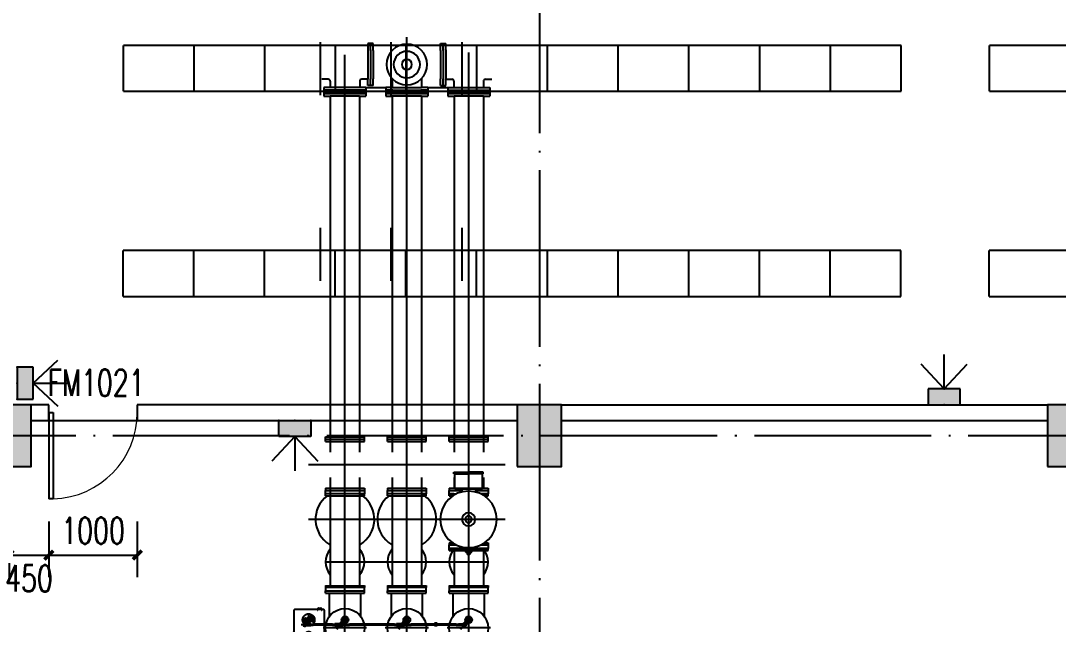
# Model space of a CAD drawing. Header units: millimetres. Extents: x 198973 to 283123, y 132052 to 191502.
# Drawn here: x 219192 to 230931, y 174031 to 180862 of the extents above; entities that cross this region are included whole.
import ezdxf

# ---------------------------------------------------------------- set-up
doc = ezdxf.new("R2010")
doc.units = ezdxf.units.MM
doc.header["$LTSCALE"] = 1000
for name, pattern in [('AM_ISO02W050x2', [3.75, 3, -0.75]), ('CENTER', [2, 1.25, -0.25, 0.25, -0.25]), ('CENTER2', [1.125, 0.75, -0.125, 0.125, -0.125]), ('DOTE', [2.42, 2, -0.2, 0.02, -0.2]), ('F', [0.75, 0.5, -0.25]), ('G', [2, 1.25, -0.25, 0.25, -0.25])]:
    doc.linetypes.add(name, pattern=pattern)
doc.layers.get('0').update_dxf_attribs({"color": 8})
doc.layers.get('DEFPOINTS').update_dxf_attribs({"color": 8})
for name, color, linetype in [('-人员定位', 6, 'Continuous'), ('01', 8, 'Continuous'), ('02', 8, 'Continuous'), ('04', 8, 'F'), ('05', 8, 'G'), ('2', 8, 'Continuous'), ('COLUMN', 8, 'Continuous'), ('DOTE', 8, 'CENTER'), ('PUB_DIM', 8, 'Continuous'), ('PUB_HATCH', 8, 'Continuous'), ('TK4', 8, 'Continuous'), ('WALL', 8, 'Continuous'), ('WINDOW', 8, 'Continuous'), ('WINDOW_TEXT', 8, 'Continuous')]:
    doc.layers.add(name, color=color, linetype=linetype)
doc.layers.add('AM_0N', color=8, linetype='Continuous', lineweight=50)
doc.styles.add('_TCH_DIM_T3', font='SIMPLEX', dxfattribs={"width": 0.705882, "bigfont": 'GBCBIG'})
doc.styles.add('_TCH_WINDOW', font='SIMPLEX', dxfattribs={"height": 3.5, "bigfont": 'GBCBIG'})
doc.dimstyles.new('_TCH_ARCH&&100', dxfattribs={"dimtxt": 297.5, "dimasz": 100, "dimexe": 250, "dimexo": 300, "dimgap": 126.25, "dimtad": 1, "dimdec": 0, "dimzin": 0, "dimdsep": 46, "dimtxsty": '_TCH_DIM_T3', "dimblk": 'ARCHTICK', "dimcen": 0.09, "dimclrt": 7, "dimazin": 2, "dimtfac": 1, "dimtdec": 0, "dimtix": 1, "dimtmove": 2, "dimatfit": 3, "dimfxl": 0, "dimtolj": 1, "dimtzin": 0, "dimarcsym": 0})

# ---------------------------------------------------------------- blocks, each defined once
blk = doc.blocks.new('轴连装配511125015H01')
at = {"layer": '01'}
for p, q in [((-29.5, -215), (-29.5, -10)), ((-29.5, -10), (29.5, -10)), ((-28.5, -7), (-28.5, -10)), ((28.5, -10), (28.5, -7)), ((29.5, -10), (29.5, -215)), ((-29.5, -215), (29.5, -215)), ((-28.5, -218), (-28.5, -215)), ((28.5, -215), (28.5, -218))]:
    blk.add_line(p, q, dxfattribs=at)
for points in [[(32, 0), (32, -7), (-32, -7), (-32, 0)], [(32, -225), (32, -218), (-32, -218), (-32, -225)]]:
    blk.add_lwpolyline(points, close=True, dxfattribs=at)
blk = doc.blocks.new('分合指示罩')
at = {"layer": '01'}
for p, q in [((-75, 5), (-64, 5)), ((-75, 0), (-75, 5)), ((75, 0), (-75, 0)), ((75, 5), (64, 5)), ((75, 5), (75, 0))]:
    blk.add_line(p, q, dxfattribs=at)
for centre, radius, start, end in [((-64, 9), 4, 270, 356.4167), ((0, 5), 60, 3.5833, 176.4167), ((64, 9), 4, 183.5833, 270)]:
    blk.add_arc(centre, radius, start, end, dxfattribs=at)
blk = doc.blocks.new('连接架1')
at = {"layer": '01'}
for p, q in [((-55, -20), (-55, -160)), ((55, -20), (55, -160))]:
    blk.add_line(p, q, dxfattribs=at)
for points in [[(-75, 0), (75, 0), (75, -20), (-75, -20)], [(-90, -160), (90, -160), (90, -180), (-90, -180)]]:
    blk.add_lwpolyline(points, close=True, dxfattribs=at)
blk = doc.blocks.new('Z型高位组合隔离接地开关俯视图')
at = {"color": 0, "linetype": 'Continuous', "lineweight": 0}
for q in [(-330, 1111), (-327, 1113), (-327, 1108), (-325, 1111)]:
    blk.add_line((-327, 1111), q, dxfattribs=at)
at = {"layer": '01', "ltscale": 10}
for p, q in [((-1381, 995, 0), (-1381, 1348, 0)), ((-749, 995, 0), (-749, 1348, 0)), ((-1381, 995, 0), (-749, 995, 0)), ((-1021, 990, 0), (-1021, 995, 0)), ((-1021, 990, 0), (-927, 990, 0)), ((-927, 990, 0), (-927, 995, 0)), ((-749, 995, 0), (-664, 995))]:
    blk.add_line(p, q, dxfattribs=at)
at = {"layer": '01'}
for p, q in [((-1381, 1348, 0), (-749, 1348, 0)), ((-1048, 1373, 0), (-1208, 1373, 0)), ((-1208, 1348, 0), (-1208, 1373, 0)), ((-1208, 1348, 0), (-1208, 1373, 0)), ((-1048, 1348, 0), (-1048, 1373, 0)), ((-1040, 1358, 0), (-1031, 1358, 0)), ((-1040, 1348, 0), (-1040, 1358, 0)), ((-918, 1358, 0), (-908, 1358, 0)), ((-908, 1348, 0), (-908, 1358, 0)), ((-749, 1273), (-663, 1273)), ((-664, 939), (-664, 1271)), ((-660, 1275), (-216, 1275)), ((-597, 1275), (-597, 1283)), ((-586, 1283), (-597, 1283)), ((-463, 1283), (-473, 1283)), ((-463, 1275), (-463, 1283)), ((-212, 939), (-212, 1271)), ((-397, 1147), (-391, 1134)), ((-346, 1095), (-391, 1147)), ((-380, 1134), (-391, 1134)), ((-391, 1134), (-391, 1086)), ((-371, 1096), (-391, 1096)), ((-391, 1086), (-371, 1086)), ((-388, 1061), (-374, 1061)), ((-388, 840), (-388, 1061)), ((-387, 1086), (-387, 1061)), ((-385, 1086), (-385, 1096)), ((-376, 1086), (-376, 1096)), ((-375, 1086), (-375, 1061)), ((-314, 1133), (-374, 1168)), ((-374, 1061), (-374, 840)), ((-371, 1086), (-371, 1124)), ((-320, 1081), (-327, 1073)), ((-327, 1073), (-311, 1060)), ((-322, 1086), (-299, 1067)), ((-306, 1066), (-322, 1078)), ((-322, 1069), (-317, 1075)), ((-320, 1084), (-321, 1082)), ((-321, 1082), (-303, 1067)), ((-290, 1078), (-318, 1102)), ((-288, 1080), (-316, 1104)), ((-315, 1063), (-311, 1069)), ((-311, 1060), (-304, 1068)), ((-303, 1067), (-301, 1069)), ((-278, 1091), (-301, 1110)), ((-299, 1067), (-290, 1078)), ((-288, 1080), (-278, 1091)), ((-210, 1016), (-212, 1016)), ((-212, 1016), (-212, 1006)), ((-212, 956), (-212, 965)), ((-210, 956), (-212, 956)), ((-210, 1016), (-210, 1006)), ((-209, 1015), (-210, 1015)), ((-210, 1009), (-210, 1006)), ((-210, 1006), (-209, 1006)), ((-210, 963), (-210, 965)), ((-210, 965), (-209, 965)), ((-210, 956), (-210, 965)), ((-210, 956), (-210, 965)), ((-209, 956), (-210, 956)), ((-208, 1015), (-209, 1015)), ((-209, 1006), (-209, 1015)), ((-208, 1007), (-209, 1007)), ((-208, 965), (-209, 965)), ((-209, 965), (-209, 956)), ((-208, 957), (-209, 957)), ((-199, 1003), (-207, 1003)), ((-199, 1001), (-207, 1001)), ((-199, 971), (-207, 970)), ((-199, 969), (-207, 968)), ((-196, 998), (-196, 974)), ((-194, 998), (-194, 974)), ((-1374, 920, 0), (-1412, 920, 0)), ((-1412, 920, 0), (-1412, 700, 0)), ((-1374, 920, 0), (-1374, 480, 0)), ((-1374, 480, 0), (-1374, 920, 0)), ((-1349, 920, 0), (-1374, 920, 0)), ((-1349, 920, 0), (-1349, 480, 0)), ((-1218, 874, 0), (-1349, 874, 0)), ((-950, 874), (-553, 874)), ((-883, 874), (-883, 909)), ((-883, 909), (-798, 909)), ((-798, 909), (-798, 874)), ((-216, 935), (-660, 935)), ((-374, 840), (-388, 840)), ((-387, 840), (-387, 815)), ((-375, 840), (-375, 815)), ((-285, 874), (-25, 874)), ((-25, 920), (-25, 480)), ((-25, 920), (0, 920)), ((0, 920), (0, 480)), ((38, 920), (0, 920)), ((38, 480), (38, 920)), ((-1223, 757, 0), (-1223, 643, 0)), ((-1049, 775, 0), (-1205, 775, 0)), ((-1145, 625, 0), (-1145, 775, 0)), ((-1049, 775, 0), (-974, 775, 0)), ((-1044, 815, 0), (-1044, 780, 0)), ((-900, 815, 0), (-1044, 815, 0)), ((-1002, 625, 0), (-1002, 775, 0)), ((-974, 775, 0), (-919, 775, 0)), ((-904, 815, 0), (-904, 585, 0)), ((-391, 767), (-397, 754)), ((-391, 723), (-397, 736)), ((-391, 815), (-391, 767)), ((-371, 815), (-391, 815)), ((-391, 805), (-371, 805)), ((-371, 805), (-391, 805)), ((-391, 767), (-371, 767)), ((-391, 736), (-344, 685)), ((-391, 675), (-391, 723)), ((-379, 723), (-391, 723)), ((-385, 805), (-385, 815)), ((-376, 805), (-376, 815)), ((-315, 719), (-373, 756)), ((-371, 767), (-371, 815)), ((-371, 767), (-364, 754)), ((-371, 714), (-371, 675)), ((-1412, 700, 0), (-1412, 480, 0)), ((-1205, 625, 0), (-1049, 625, 0)), ((-1049, 625, 0), (-974, 625, 0)), ((-1044, 620, 0), (-1044, 585, 0)), ((-974, 625, 0), (-919, 625, 0)), ((-371, 685), (-391, 685)), ((-371, 675), (-391, 675)), ((-388, 650), (-374, 650)), ((-388, 140), (-388, 650)), ((-387, 675), (-387, 650)), ((-385, 675), (-385, 685)), ((-376, 675), (-376, 685)), ((-375, 675), (-375, 650)), ((-374, 650), (-374, 140)), ((-1412, 480, 0), (-1374, 480, 0)), ((-1349, 480, 0), (-1374, 480, 0)), ((-1218, 526, 0), (-1349, 526, 0)), ((-1044, 585, 0), (-904, 585, 0)), ((-989, 476, 0), (-989, 569, 0)), ((-959, 476, 0), (-989, 476, 0)), ((-960, 476, 0), (-988, 476, 0)), ((-988, 476, 0), (-988, 439, 0)), ((-960, 439, 0), (-960, 476, 0)), ((-959, 476, 0), (-959, 569, 0)), ((-950, 526), (-553, 526)), ((-883, 526), (-883, 491)), ((-883, 491), (-798, 491)), ((-798, 491), (-798, 526)), ((-25, 526), (-285, 526)), ((-25, 480), (0, 480)), ((0, 480), (38, 480)), ((-960, 439, 0), (-988, 439, 0)), ((-988, 224, 0), (-988, 261, 0)), ((-960, 261, 0), (-988, 261, 0)), ((-960, 261, 0), (-960, 224, 0)), ((-1374, 220, 0), (-1412, 220, 0)), ((-1412, 220, 0), (-1412, 0, 0)), ((-1349, 220, 0), (-1374, 220, 0)), ((-1374, 220, 0), (-1374, -220, 0)), ((-1374, -220, 0), (-1374, 220, 0)), ((-1349, 220, 0), (-1349, -220, 0)), ((-1218, 174, 0), (-1349, 174, 0)), ((-989, 224, 0), (-989, 131, 0)), ((-959, 224, 0), (-989, 224, 0)), ((-960, 224, 0), (-988, 224, 0)), ((-959, 224, 0), (-959, 131, 0)), ((-950, 174), (-553, 174)), ((-883, 209), (-798, 209)), ((-883, 174), (-883, 209)), ((-798, 209), (-798, 174)), ((-374, 140), (-388, 140)), ((-387, 140), (-387, 115)), ((-375, 140), (-375, 115)), ((-285, 174), (-25, 174)), ((-25, 220), (0, 220)), ((-25, 220), (-25, -220)), ((0, 220), (0, -220)), ((38, 220), (0, 220)), ((38, -220), (38, 220)), ((-1223, 57, 0), (-1223, -57, 0)), ((-1049, 75, 0), (-1205, 75, 0)), ((-1145, -75, 0), (-1145, 75, 0)), ((-1049, 75, 0), (-974, 75, 0)), ((-900, 115, 0), (-1044, 115, 0)), ((-1044, 115, 0), (-1044, 80, 0)), ((-1002, -75, 0), (-1002, 75, 0)), ((-974, 75, 0), (-919, 75, 0)), ((-904, 115, 0), (-904, -115, 0)), ((-391, 67), (-397, 54)), ((-391, 23), (-397, 36)), ((-371, 115), (-391, 115)), ((-391, 115), (-391, 67)), ((-371, 105), (-391, 105)), ((-391, 67), (-371, 67)), ((-391, 36), (-344, -15)), ((-391, -25), (-391, 23)), ((-379, 23), (-391, 23)), ((-385, 105), (-385, 115)), ((-376, 105), (-376, 115)), ((-315, 19), (-373, 56)), ((-371, 67), (-371, 115)), ((-371, 67), (-364, 54)), ((-371, 14), (-371, -25)), ((-1412, 0, 0), (-1412, -220, 0)), ((-1205, -75, 0), (-1049, -75, 0)), ((-1049, -75, 0), (-974, -75, 0)), ((-1044, -80, 0), (-1044, -115, 0)), ((-1044, -115, 0), (-904, -115, 0)), ((-974, -75, 0), (-919, -75, 0)), ((-371, -15), (-391, -15)), ((-391, -15), (-371, -15)), ((-371, -25), (-391, -25)), ((-388, -312), (-388, -50)), ((-388, -50), (-374, -50)), ((-387, -25), (-387, -50)), ((-385, -25), (-385, -15)), ((-376, -25), (-376, -15)), ((-375, -25), (-375, -50)), ((-374, -50), (-374, -312)), ((-1412, -220, 0), (-1374, -220, 0)), ((-1349, -220, 0), (-1374, -220, 0)), ((-1218, -174, 0), (-1349, -174, 0)), ((-989, -224, 0), (-989, -131, 0)), ((-959, -224, 0), (-989, -224, 0)), ((-988, -224, 0), (-988, -261, 0)), ((-960, -224, 0), (-988, -224, 0)), ((-960, -261, 0), (-960, -224, 0)), ((-959, -224, 0), (-959, -131, 0)), ((-950, -174), (-553, -174)), ((-883, -174), (-883, -209)), ((-883, -209), (-798, -209)), ((-798, -209), (-798, -174)), ((-25, -174), (-285, -174)), ((-25, -220), (0, -220)), ((0, -220), (38, -220)), ((-960, -261, 0), (-988, -261, 0)), ((-393, -312), (-393, -345)), ((-363, -312), (-393, -312)), ((-393, -345), (-363, -345)), ((-388, -560), (-388, -345)), ((-374, -345), (-374, -560)), ((-363, -345), (-363, -312)), ((-959, -465, 0), (-989, -465, 0)), ((-989, -465, 0), (-989, -558, 0)), ((-960, -428, 0), (-988, -428, 0)), ((-988, -465, 0), (-988, -428, 0)), ((-960, -465, 0), (-988, -465, 0)), ((-960, -428, 0), (-960, -465, 0)), ((-959, -465, 0), (-959, -558, 0)), ((-1374, -480, 0), (-1412, -480, 0)), ((-1412, -480, 0), (-1412, -700, 0)), ((-1349, -480, 0), (-1374, -480, 0)), ((-1374, -480, 0), (-1374, -920, 0)), ((-1374, -920, 0), (-1374, -480, 0)), ((-1349, -480, 0), (-1349, -920, 0)), ((-1218, -526, 0), (-1349, -526, 0)), ((-1044, -585, 0), (-1044, -620, 0)), ((-900, -585, 0), (-1044, -585, 0)), ((-1007, -558, 0), (-942, -558, 0)), ((-1007, -569, 0), (-1007, -558, 0)), ((-942, -569, 0), (-1007, -569, 0)), ((-950, -526), (-553, -526)), ((-942, -558, 0), (-942, -569, 0)), ((-904, -585, 0), (-904, -815, 0)), ((-883, -526), (-883, -491)), ((-883, -491), (-798, -491)), ((-798, -491), (-798, -526)), ((-391, -633), (-391, -585)), ((-391, -585), (-371, -585)), ((-374, -560), (-388, -560)), ((-387, -560), (-387, -585)), ((-385, -595), (-385, -585)), ((-376, -595), (-376, -585)), ((-375, -560), (-375, -585)), ((-371, -585), (-371, -633)), ((-285, -526), (-25, -526)), ((-25, -480), (-25, -920)), ((-25, -480), (0, -480)), ((0, -480), (0, -920)), ((38, -480), (0, -480)), ((38, -920), (38, -480)), ((-1412, -700, 0), (-1412, -920, 0)), ((-1223, -643, 0), (-1223, -757, 0)), ((-1049, -625, 0), (-1205, -625, 0)), ((-1145, -775, 0), (-1145, -625, 0)), ((-1049, -625, 0), (-974, -625, 0)), ((-1002, -775, 0), (-1002, -625, 0)), ((-974, -625, 0), (-919, -625, 0)), ((-391, -633), (-397, -646)), ((-371, -595), (-391, -595)), ((-391, -595), (-371, -595)), ((-371, -633), (-391, -633)), ((-391, -664), (-344, -715)), ((-315, -681), (-373, -644)), ((-371, -633), (-361, -652)), ((-1205, -775, 0), (-1049, -775, 0)), ((-1049, -775, 0), (-974, -775, 0)), ((-1049, -815, 0), (-1049, -858, 0)), ((-899, -815, 0), (-1049, -815, 0)), ((-1044, -780, 0), (-1044, -815, 0)), ((-1044, -815, 0), (-904, -815, 0)), ((-974, -775, 0), (-919, -775, 0)), ((-899, -858, 0), (-899, -815, 0)), ((-1412, -920, 0), (-1374, -920, 0)), ((-1349, -920, 0), (-1374, -920, 0)), ((-1218, -874, 0), (-1349, -874, 0)), ((-1049, -858, 0), (-899, -858, 0)), ((-950, -874), (-553, -874)), ((-883, -874), (-883, -909)), ((-883, -909), (-798, -909)), ((-798, -909), (-798, -874)), ((-25, -874), (-285, -874)), ((-25, -920), (0, -920)), ((0, -920), (38, -920))]:
    blk.add_line(p, q, dxfattribs=at)
at = {"layer": '01', "elevation": 0}
for points in [[(-1049, 585), (-1049, 569), (-899, 569), (-899, 585)], [(-1049, 115), (-1049, 131), (-899, 131), (-899, 115)], [(-1049, -115), (-1049, -131), (-899, -131), (-899, -115)], [(-1049, -585), (-1049, -569), (-899, -569), (-899, -585)]]:
    blk.add_lwpolyline(points, close=True, dxfattribs=at)
at = {"layer": '01'}
for centre, radius in [((-381, 1156), 6), ((-336, 1119), 0.262), ((-1084, 700, 0), 220), ((-419, 700), 220), ((-1084, 700, 0), 32.1), ((-1084, 700, 0), 22.5), ((-327, 700), 39), ((-327, 700), 21), ((-327, 700), 14), ((-1084, 0, 0), 220), ((-419, 0), 220), ((-1084, 0, 0), 32.1), ((-1084, 0, 0), 22.5), ((-327, 0), 39), ((-327, 0), 21), ((-327, 0), 14), ((-1084, -700, 0), 220), ((-419, -700), 220), ((-1084, -700, 0), 32.1), ((-1084, -700, 0), 22.5), ((-327, -700), 39), ((-327, -700), 21), ((-327, -700), 14)]:
    blk.add_circle(centre, radius, dxfattribs=at)
for centre, radius, start, end in [((-1031, 1362, 0), 4, 270, 333.0556), ((-974, 1333, 0), 60, 73.5961, 153.0556), ((-963, 1348, 0), 43, 16.4381, 81.6634), ((-918, 1362, 0), 4, 206.9444, 270), ((-529, 1258), 60, 73.5961, 153.0556), ((-518, 1273), 43, 16.4381, 81.6634), ((-660, 1271), 4, 90, 180), ((-586, 1287), 4, 270, 333.0556), ((-473, 1287), 4, 206.9444, 270), ((-381, 1156), 19, 12.6648, 207.3902), ((-216, 1271), 4, 0, 90), ((-381, 1156), 13.5, 90, 270), ((-381, 1156), 13.5, 59.4557, 220.5443), ((-381, 1156), 6, 90, 270), ((-381, 1156), 13.5, 270, 90), ((-381, 1156), 6, 270, 90), ((-327, 1111), 25, 220.5443, 277.7221), ((-327, 1111), 13.1, 144.7365, 184.7479), ((-327, 1111), 13.1, 184.7479, 313.3407), ((-327, 1111), 14.2, 139.8742, 143.3259), ((-327, 1111), 13.1, 326.5349, 135.6972), ((-323, 1084), 2.5, 50, 97.7221), ((-327, 1111), 25, 2.2779, 59.4557), ((-300, 1112), 2.5, 182.2779, 230), ((-300, 1112), 2.5, 182.2779, 230), ((-207, 1006), 5, 180, 265), ((-207, 965), 5, 95, 180), ((-207, 1006), 3, 180, 265), ((-207, 965), 3, 95, 180), ((-208, 1015), 0.1, 37.544, 89.999), ((-208, 1007), 0.1, 270.001, 322.456), ((-208, 965), 0.1, 37.544, 89.999), ((-208, 957), 0.1, 270.001, 322.456), ((-213, 1011), 6.5, 322.456, 37.544), ((-213, 961), 6.5, 322.456, 37.544), ((-199, 998), 5, 0, 85), ((-199, 998), 3, 0, 85), ((-199, 974), 3, 275, 0), ((-199, 974), 5, 275, 0), ((-660, 939), 4, 180, 270), ((-216, 939), 4, 270, 0), ((-1205, 757, 0), 18, 90, 180), ((-1049, 780, 0), 5, 270, 0), ((-924, 755, 0), 20, 16.1274, 90), ((-381, 745), 19, 12.6648, 207.3902), ((-1205, 643, 0), 18, 180, 270), ((-1049, 620, 0), 5, 0, 90), ((-924, 645, 0), 20, 270, 343.8726), ((-1205, 57, 0), 18, 90, 180), ((-1049, 80, 0), 5, 270, 0), ((-924, 55, 0), 20, 16.1274, 90), ((-381, 45), 19, 12.6648, 207.3902), ((-1205, -57, 0), 18, 180, 270), ((-1049, -80, 0), 5, 0, 90), ((-924, -55, 0), 20, 270, 343.8726), ((-1205, -643, 0), 18, 90, 180), ((-1049, -620, 0), 5, 270, 0), ((-924, -645, 0), 20, 16.1274, 90), ((-381, -655), 19, 152.6098, 267.3352), ((-1205, -757, 0), 18, 180, 270), ((-1049, -780, 0), 5, 0, 90), ((-924, -755, 0), 20, 270, 343.8726)]:
    blk.add_arc(centre, radius, start, end, dxfattribs=at)
for points, knots in [([(-336, 1120), (-337, 1120), (-337, 1121), (-338, 1121), (-338, 1121)], [0.380817, 0.380817, 0.380817, 0.380817, 1.154568, 2.046757, 2.046757, 2.046757, 2.046757]), ([(-338, 1119), (-338, 1119), (-338, 1119), (-338, 1120), (-338, 1120)], [0.432989, 0.432989, 0.432989, 0.432989, 1.154568, 2.046757, 2.046757, 2.046757, 2.046757])]:
    blk.add_open_spline(points, degree=3, knots=knots, dxfattribs=at)
at = {"layer": '02'}
for p, q in [((-293, 1085), (-293, 1084)), ((-290, 1078), (-290, 1078))]:
    blk.add_line(p, q, dxfattribs=at)
for centre, radius in [((-381, 745), 13.5), ((-381, 745), 6), ((-327, 700), 22.5), ((-381, 45), 13.5), ((-381, 45), 6), ((-327, 0), 22.5), ((-381, -655), 13.5), ((-381, -655), 6), ((-327, -700), 22.5)]:
    blk.add_circle(centre, radius, dxfattribs=at)
at = {"layer": '04'}
for p, q in [((-336, 1130), (-348, 1156)), ((-348, 1066), (-336, 1091)), ((-318, 1130), (-306, 1156)), ((-306, 1066), (-318, 1091))]:
    blk.add_line(p, q, dxfattribs=at)
at = {"layer": '04', "linetype": 'AM_ISO02W050x2'}
for p, q in [((-206, 1013), (-208, 1011)), ((-208, 1010), (-208, 1011)), ((-206, 1011), (-208, 1011)), ((-206, 1009), (-208, 1011)), ((-206, 1010), (-208, 1010)), ((-206, 963), (-208, 961)), ((-206, 961), (-208, 961)), ((-206, 959), (-208, 961)), ((-208, 961), (-208, 960)), ((-206, 960), (-208, 960))]:
    blk.add_line(p, q, dxfattribs=at)
at = {"layer": '04', "flags": 128}
for points in [[(-348, 1156), (-347, 1154), (-346, 1152), (-345, 1149), (-343, 1146), (-342, 1143), (-340, 1140), (-339, 1136), (-337, 1133)], [(-337, 1089), (-339, 1086), (-340, 1082), (-342, 1079), (-343, 1076), (-345, 1073), (-346, 1070), (-347, 1068), (-348, 1066)], [(-306, 1156), (-307, 1154), (-308, 1152), (-309, 1149), (-311, 1146), (-312, 1143), (-314, 1140), (-315, 1136), (-317, 1133)], [(-317, 1089), (-315, 1086), (-314, 1082), (-312, 1079), (-311, 1076), (-309, 1073), (-308, 1070), (-307, 1068), (-306, 1066)]]:
    blk.add_lwpolyline(points, dxfattribs=at)
at = {"layer": '04'}
for centre, radius in [((-327, 1111), 68), ((-502, 1111), 42.5)]:
    blk.add_circle(centre, radius, dxfattribs=at)
for radius, start, end in [(50, 65, 115), (50, 245, 295), (21.5, 65, 115), (21.5, 245, 295)]:
    blk.add_arc((-327, 1111), radius, start, end, dxfattribs=at)
at = {"layer": '05', "ltscale": 500}
blk.add_line((-1084, -1045), (-1084, 1481), dxfattribs=at)
at = {"layer": '05'}
for p, q in [((-974, -931, 0), (-974, 1442, 0)), ((-381, 1194), (-381, -690)), ((-327, 1111), (-327, 1111)), ((-419, 455), (-419, 945)), ((-327, 700), (-437, 792)), ((-419, -245), (-419, 245)), ((-327, 0), (-437, 92)), ((-419, -945), (-419, -455)), ((-327, -700), (-437, -608))]:
    blk.add_line(p, q, dxfattribs=at)
at = {"layer": '05', "linetype": 'Continuous', "lineweight": 0}
for p, q in [((-327, 1116), (-327, 1179)), ((-332, 1111), (-395, 1111)), ((-327, 1106), (-327, 1043)), ((-322, 1111), (-259, 1111))]:
    blk.add_line(p, q, dxfattribs=at)
at = {"layer": '05', "ltscale": 2}
for p, q in [((-285, 1076), (-395, 1168)), ((-381, 1156), (-387, 1162)), ((-381, 1156), (-374, 1150)), ((-365, 1111), (-306, 1111))]:
    blk.add_line(p, q, dxfattribs=at)
at = {"layer": '05', "color": 1, "linetype": 'CENTER2', "lineweight": -3}
blk.add_line((-974, 1006, 0), (-974, 983, 0), dxfattribs=at)
at = {"layer": 'AM_0N'}
for p, q in [((-209, 1015), (-209, 1013)), ((-209, 1015), (-209, 1013)), ((-209, 1009), (-209, 1007)), ((-209, 1009), (-209, 1007)), ((-209, 963), (-209, 965)), ((-209, 963), (-209, 965)), ((-209, 957), (-209, 959)), ((-209, 957), (-209, 959))]:
    blk.add_line(p, q, dxfattribs=at)
at = {"layer": 'DEFPOINTS', "color": 7, "linetype": 'ByBlock'}
for p in [(-1027, 815, 0), (-1027, 815, 0), (-1027, 115, 0), (-1027, 115, 0), (-1027, -585, 0), (-1027, -585, 0)]:
    blk.add_point(p, dxfattribs=at)
at = {"layer": '02', "rotation": 180}
for name, p in [('连接架1', (-974, 815, 0)), ('轴连装配511125015H01', (-974, 238, 0)), ('轴连装配511125015H01', (-974, -451, 0)), ('分合指示罩', (-974, -858, 0))]:
    blk.add_blockref(name, p, dxfattribs=at)
blk = doc.blocks.new('户内倒装PT俯视图')
at = {"layer": '01'}
for p, q in [((-515, 166), (-535, 166)), ((-535, 166), (-535, 0)), ((-515, 156), (-515, 166)), ((-515, 156), (-515, 0)), ((-340, 156), (-515, 156)), ((-340, 156), (-340, 78)), ((-535, -166), (-535, 0)), ((-515, -156), (-515, 0)), ((-340, -78), (-340, 78)), ((-340, 78), (-310, 78)), ((319, 20), (338, 20)), ((338, -35), (338, 35)), ((338, 35), (350, 35)), ((350, -35), (350, 35)), ((350, 35), (370, 35)), ((370, -35), (370, 35)), ((370, 25), (382, 25)), ((382, -25), (382, 25)), ((382, 16), (399, 16)), ((399, -16), (399, 16)), ((-340, -156), (-340, -78)), ((-340, -78), (-310, -78)), ((319, -20), (338, -20)), ((338, -35), (350, -35)), ((350, -35), (370, -35)), ((370, -25), (382, -25)), ((382, -16), (399, -16)), ((-515, -166), (-535, -166)), ((-515, -156), (-515, -166)), ((-340, -156), (-515, -156))]:
    blk.add_line(p, q, dxfattribs=at)
for radius in [320, 75, 37.5]:
    blk.add_circle((0, 0), radius, dxfattribs=at)
blk = doc.blocks.new('_ArchTick')
at = {"color": 0, "linetype": 'ByBlock', "const_width": 0.4}
blk.add_lwpolyline([(-0.5, -0.5), (0.5, 0.5)], dxfattribs=at)
blk = doc.blocks.new('*D148')
at = {"layer": 'DEFPOINTS', "color": 0}
for p in [(219060, 175492), (219510, 175492), (219510, 174814)]:
    blk.add_point(p, dxfattribs=at)
at = {"layer": 'PUB_DIM', "color": 0, "lineweight": -2}
for p, q in [((219060, 175192), (219060, 174564)), ((219510, 175192), (219510, 174564)), ((219060, 174814), (219510, 174814))]:
    blk.add_line(p, q, dxfattribs=at)
at = {"layer": 'PUB_DIM', "color": 0, "lineweight": -2, "xscale": 100, "yscale": 100, "zscale": 100, "rotation": 180}
blk.add_blockref('_ArchTick', (219060, 174814), dxfattribs=at)
at = {"layer": 'PUB_DIM', "color": 0, "lineweight": -2, "xscale": 100, "yscale": 100, "zscale": 100}
blk.add_blockref('_ArchTick', (219510, 174814), dxfattribs=at)
at = {"layer": 'PUB_DIM', "color": 7, "insert": (219285, 174549), "char_height": 297.5, "attachment_point": 5, "style": '_TCH_DIM_T3'}
blk.add_mtext('\\A1;450', dxfattribs=at)
blk = doc.blocks.new('*D149')
at = {"layer": 'DEFPOINTS', "color": 0}
for p in [(219510, 175492), (220510, 175492), (220510, 174814)]:
    blk.add_point(p, dxfattribs=at)
at = {"layer": 'PUB_DIM', "color": 0, "lineweight": -2}
for p, q in [((219510, 175192), (219510, 174564)), ((220510, 175192), (220510, 174564)), ((219510, 174814), (220510, 174814))]:
    blk.add_line(p, q, dxfattribs=at)
at = {"layer": 'PUB_DIM', "color": 0, "lineweight": -2, "xscale": 100, "yscale": 100, "zscale": 100, "rotation": 180}
blk.add_blockref('_ArchTick', (219510, 174814), dxfattribs=at)
at = {"layer": 'PUB_DIM', "color": 0, "lineweight": -2, "xscale": 100, "yscale": 100, "zscale": 100}
blk.add_blockref('_ArchTick', (220510, 174814), dxfattribs=at)
at = {"layer": 'PUB_DIM', "color": 7, "insert": (220010, 175089), "char_height": 297.5, "attachment_point": 5, "style": '_TCH_DIM_T3'}
blk.add_mtext('\\A1;1000', dxfattribs=at)
blk = doc.blocks.new('*D229')
at = {"layer": 'DEFPOINTS', "color": 0}
for p in [(219060, 175492), (219510, 175492), (219510, 174814)]:
    blk.add_point(p, dxfattribs=at)
at = {"layer": 'PUB_DIM', "color": 0, "lineweight": -2}
for p, q in [((219060, 175192), (219060, 174564)), ((219510, 175192), (219510, 174564)), ((219060, 174814), (219510, 174814))]:
    blk.add_line(p, q, dxfattribs=at)
at = {"layer": 'PUB_DIM', "color": 0, "lineweight": -2, "xscale": 100, "yscale": 100, "zscale": 100, "rotation": 180}
blk.add_blockref('_ArchTick', (219060, 174814), dxfattribs=at)
at = {"layer": 'PUB_DIM', "color": 0, "lineweight": -2, "xscale": 100, "yscale": 100, "zscale": 100}
blk.add_blockref('_ArchTick', (219510, 174814), dxfattribs=at)
at = {"layer": 'PUB_DIM', "color": 7, "insert": (219285, 174549), "char_height": 297.5, "attachment_point": 5, "style": '_TCH_DIM_T3'}
blk.add_mtext('\\A1;450', dxfattribs=at)
blk = doc.blocks.new('*D230')
at = {"layer": 'DEFPOINTS', "color": 0}
for p in [(219510, 175492), (220510, 175492), (220510, 174814)]:
    blk.add_point(p, dxfattribs=at)
at = {"layer": 'PUB_DIM', "color": 0, "lineweight": -2}
for p, q in [((219510, 175192), (219510, 174564)), ((220510, 175192), (220510, 174564)), ((219510, 174814), (220510, 174814))]:
    blk.add_line(p, q, dxfattribs=at)
at = {"layer": 'PUB_DIM', "color": 0, "lineweight": -2, "xscale": 100, "yscale": 100, "zscale": 100, "rotation": 180}
blk.add_blockref('_ArchTick', (219510, 174814), dxfattribs=at)
at = {"layer": 'PUB_DIM', "color": 0, "lineweight": -2, "xscale": 100, "yscale": 100, "zscale": 100}
blk.add_blockref('_ArchTick', (220510, 174814), dxfattribs=at)
at = {"layer": 'PUB_DIM', "color": 7, "insert": (220010, 175089), "char_height": 297.5, "attachment_point": 5, "style": '_TCH_DIM_T3'}
blk.add_mtext('\\A1;1000', dxfattribs=at)
blk = doc.blocks.new('_FZH')
blk.add_lwpolyline([(-0.5, -0.5), (0.5, -0.5), (0.5, 0.5), (-0.5, 0.5)], close=True)
at = {"layer": 'PUB_HATCH'}
blk.add_solid([(-0.5, -0.5), (0.5, -0.5), (-0.5, 0.5), (0.5, 0.5)], dxfattribs=at)
blk = doc.blocks.new('$DorLib2D$00000001')
for p, q in [((0.45, 0.975), (0.5, 0.975)), ((0.45, 0), (0.45, 0.975)), ((0.5, 0), (0.5, 0.975)), ((0.5, 0), (0.45, 0))]:
    blk.add_line(p, q)
at = {"lineweight": 13}
blk.add_arc((0.475, 0), 0.975, 91.4693, 180, dxfattribs=at)
blk = doc.blocks.new('定位基站')
at = {"layer": '-人员定位', "ltscale": 0.01}
h = blk.add_hatch(color=256, dxfattribs=at)
h.dxf.hatch_style = 1
h.paths.add_polyline_path([(406524, 477798), (406524, 477617), (406162, 477617), (406162, 477798)])
at = {"layer": '-人员定位', "color": 6}
for p, q in [((406343, 477798), (406343, 478186)), ((406343, 477798), (406082, 478077)), ((406343, 477798), (406604, 478077)), ((406343, 477995), (406343, 477995)), ((406162, 477798), (406524, 477798)), ((406162, 477617), (406162, 477798)), ((406524, 477798), (406524, 477617)), ((406524, 477617), (406162, 477617))]:
    blk.add_line(p, q, dxfattribs=at)
for p in [(406343, 477798), (406162, 477617), (406343, 477617), (406524, 477617)]:
    blk.add_point(p, dxfattribs=at)

msp = doc.modelspace()

# ---------------------------------------------------------------- linework, layer by layer
at = {"layer": '2'}
for p, q in [((220352.8, 180062.8), (220352.8, 180582.9)), ((221152.8, 180062.8), (221152.8, 180582.9)), ((221952.8, 180062.8), (221952.8, 180582.9)), ((221952.8, 180062.8), (221952.8, 180582.9)), ((221952.8, 180062.8), (221952.8, 180582.9)), ((222752.8, 180062.8), (222752.8, 180582.9)), ((222752.8, 180062.8), (222752.8, 180582.9)), ((222752.8, 180062.8), (222752.8, 180582.9)), ((223552.8, 180062.8), (223552.8, 180582.9)), ((223552.8, 180062.8), (223552.8, 180582.9)), ((224352.8, 180062.8), (224352.8, 180582.9)), ((225152.8, 180062.8), (225152.8, 180582.9)), ((225952.8, 180062.8), (225952.8, 180582.9)), ((226752.8, 180062.8), (226752.8, 180582.9)), ((227552.8, 180062.8), (227552.8, 180582.9)), ((228352.8, 180062.8), (228352.8, 180582.9)), ((229152.8, 180062.8), (229152.8, 180582.9)), ((230153, 180062.8), (230153, 180582.9)), ((220350.5, 177742.2), (220350.5, 178262.3)), ((221150.5, 177742.2), (221150.5, 178262.3)), ((221950.5, 177742.2), (221950.5, 178262.3)), ((221950.5, 177742.2), (221950.5, 178262.3)), ((221950.5, 177742.2), (221950.5, 178262.3)), ((222750.5, 177742.2), (222750.5, 178262.3)), ((222750.5, 177742.2), (222750.5, 178262.3)), ((222750.5, 177742.2), (222750.5, 178262.3)), ((223550.5, 177742.2), (223550.5, 178262.3)), ((223550.5, 177742.2), (223550.5, 178262.3)), ((224350.5, 177742.2), (224350.5, 178262.3)), ((225150.5, 177742.2), (225150.5, 178262.3)), ((225950.5, 177742.2), (225950.5, 178262.3)), ((226750.5, 177742.2), (226750.5, 178262.3)), ((227550.5, 177742.2), (227550.5, 178262.3)), ((228350.5, 177742.2), (228350.5, 178262.3)), ((229150.5, 177742.2), (229150.5, 178262.3)), ((230150.6, 177742.2), (230150.6, 178262.3))]:
    msp.add_line(p, q, dxfattribs=at)
at = {"layer": 'DOTE', "linetype": 'DOTE'}
for p, q in [((225060.4, 184011), (225060.4, 162168.4)), ((210553.6, 176166), (257416.8, 176166))]:
    msp.add_line(p, q, dxfattribs=at)
at = {"layer": 'PUB_HATCH'}
for p, q in [((223560.4, 167729.7, 0), (223560.4, 180674.8, 0)), ((222585, 180018.9), (222585, 180618.9)), ((223150.4, 180603.5, 0), (223120.4, 180603.5, 0)), ((223120.4, 180603.5, 0), (223120.4, 180200, 0)), ((223150.4, 180532, 0), (223150.4, 180603.5, 0)), ((223180.4, 180603.5, 0), (223150.4, 180603.5, 0)), ((223150.4, 180526, 0), (223150.4, 180603.5, 0)), ((223180.4, 180526, 0), (223180.4, 180603.5, 0)), ((223385, 180018.9), (223385, 180618.9)), ((223940.4, 180603.5, 0), (223970.4, 180603.5, 0)), ((223940.4, 180526, 0), (223940.4, 180603.5, 0)), ((223970.4, 180532, 0), (223970.4, 180603.5, 0)), ((223970.4, 180526, 0), (223970.4, 180603.5, 0)), ((223970.4, 180603.5, 0), (224000.4, 180603.5, 0)), ((224000.4, 180532, 0), (224000.4, 180603.5, 0)), ((224185, 180018.9), (224185, 180618.9)), ((222860.4, 167723.8, 0), (222860.4, 180474.9, 0)), ((223150.4, 180532, 0), (223150.4, 180200, 0)), ((223150.4, 180526, 0), (223150.4, 180206, 0)), ((223180.4, 180526, 0), (223180.4, 180206, 0)), ((223940.4, 180526, 0), (223940.4, 180206, 0)), ((223970.4, 180532, 0), (223970.4, 180200, 0)), ((223970.4, 180526, 0), (223970.4, 180206, 0)), ((224000.4, 180532, 0), (224000.4, 180200, 0)), ((224260.4, 167723.5, 0), (224260.4, 180502.2, 0)), ((223150.4, 180128.5, 0), (223150.4, 180206, 0)), ((223180.4, 180128.5, 0), (223180.4, 180206, 0)), ((223394.4, 180206.3, 0), (223394.4, 180106, 0)), ((223726.4, 180206.3, 0), (223726.4, 180106, 0)), ((223940.4, 180128.5, 0), (223940.4, 180206, 0)), ((223970.4, 180128.5, 0), (223970.4, 180206, 0)), ((222669.7, 180200, 0), (222600.4, 180200, 0)), ((222622.9, 180106, 0), (222622.9, 180076, 0)), ((222693.7, 180106, 0), (222622.9, 180106, 0)), ((222693.7, 180176, 0), (222693.7, 180106, 0)), ((223027.1, 180106, 0), (222693.7, 180106, 0)), ((223027.1, 180176, 0), (223027.1, 180106, 0)), ((223097.9, 180106, 0), (223027.1, 180106, 0)), ((223120.4, 180200, 0), (223051.1, 180200, 0)), ((223097.9, 180106, 0), (223097.9, 180076, 0)), ((223097.9, 180106, 0), (223322.9, 180106, 0)), ((223120.4, 180128.5, 0), (223120.4, 180200, 0)), ((223150.4, 180128.5, 0), (223120.4, 180128.5, 0)), ((223150.4, 180128.5, 0), (223150.4, 180200, 0)), ((223180.4, 180128.5, 0), (223150.4, 180128.5, 0)), ((223322.9, 180106, 0), (223322.9, 180076, 0)), ((223394.4, 180106, 0), (223322.9, 180106, 0)), ((223394.4, 180106, 0), (223726.4, 180106, 0)), ((223797.9, 180106, 0), (223726.4, 180106, 0)), ((223797.9, 180106, 0), (223797.9, 180076, 0)), ((223797.9, 180106, 0), (224022.9, 180106, 0)), ((223940.4, 180128.5, 0), (223970.4, 180128.5, 0)), ((223970.4, 180128.5, 0), (223970.4, 180200, 0)), ((223970.4, 180128.5, 0), (224000.4, 180128.5, 0)), ((224000.4, 180200, 0), (224069.7, 180200, 0)), ((224000.4, 180128.5, 0), (224000.4, 180200, 0)), ((224022.9, 180106, 0), (224022.9, 180076, 0)), ((224022.9, 180106, 0), (224093.7, 180106, 0)), ((224093.7, 180176, 0), (224093.7, 180106, 0)), ((224093.7, 180106, 0), (224427.1, 180106, 0)), ((224427.1, 180176, 0), (224427.1, 180106, 0)), ((224427.1, 180106, 0), (224497.9, 180106, 0)), ((224451.1, 180200, 0), (224520.4, 180200, 0)), ((224497.9, 180106, 0), (224497.9, 180076, 0)), ((222700.4, 180076, 0), (222622.9, 180076, 0)), ((222622.9, 180076, 0), (222622.9, 180038, 0)), ((222700.4, 180038, 0), (222622.9, 180038, 0)), ((222700.4, 180038, 0), (222622.9, 180038, 0)), ((222622.9, 180038, 0), (222700.4, 180038, 0)), ((222622.9, 180038, 0), (222622.9, 180008, 0)), ((222622.9, 180008, 0), (222694.4, 180008, 0)), ((223026.4, 180008, 0), (222694.4, 180008, 0)), ((222694.4, 180008, 0), (222694.4, 175980.3, 0)), ((223020.4, 180076, 0), (222700.4, 180076, 0)), ((222700.4, 180038, 0), (223020.4, 180038, 0)), ((223020.4, 180038, 0), (222700.4, 180038, 0)), ((223020.4, 180038, 0), (222700.4, 180038, 0)), ((223097.9, 180076, 0), (223020.4, 180076, 0)), ((223097.9, 180038, 0), (223020.4, 180038, 0)), ((223097.9, 180038, 0), (223020.4, 180038, 0)), ((223020.4, 180038, 0), (223097.9, 180038, 0)), ((223026.4, 180008, 0), (223097.9, 180008, 0)), ((223026.4, 180008, 0), (223026.4, 175980.3, 0)), ((223097.9, 180076, 0), (223097.9, 180038, 0)), ((223097.9, 180038, 0), (223097.9, 180008, 0)), ((223322.9, 180076, 0), (223322.9, 180038, 0)), ((223400.4, 180076, 0), (223322.9, 180076, 0)), ((223400.4, 180038, 0), (223322.9, 180038, 0)), ((223322.9, 180038, 0), (223400.4, 180038, 0)), ((223322.9, 180038, 0), (223322.9, 180008, 0)), ((223322.9, 180008, 0), (223394.4, 180008, 0)), ((223726.4, 180008, 0), (223394.4, 180008, 0)), ((223394.4, 180008, 0), (223394.4, 175980.3, 0)), ((223400.4, 180076, 0), (223720.4, 180076, 0)), ((223720.4, 180038, 0), (223400.4, 180038, 0)), ((223400.4, 180038, 0), (223720.4, 180038, 0)), ((223797.9, 180076, 0), (223720.4, 180076, 0)), ((223797.9, 180038, 0), (223720.4, 180038, 0)), ((223720.4, 180038, 0), (223797.9, 180038, 0)), ((223726.4, 180008, 0), (223797.9, 180008, 0)), ((223726.4, 180008, 0), (223726.4, 175980.3, 0)), ((223797.9, 180076, 0), (223797.9, 180038, 0)), ((223797.9, 180038, 0), (223797.9, 180008, 0)), ((224022.9, 180076, 0), (224100.4, 180076, 0)), ((224022.9, 180076, 0), (224022.9, 180038, 0)), ((224100.4, 180038, 0), (224022.9, 180038, 0)), ((224022.9, 180038, 0), (224100.4, 180038, 0)), ((224022.9, 180038, 0), (224100.4, 180038, 0)), ((224022.9, 180038, 0), (224022.9, 180008, 0)), ((224022.9, 180008, 0), (224094.4, 180008, 0)), ((224426.4, 180008, 0), (224094.4, 180008, 0)), ((224094.4, 180008, 0), (224094.4, 175980.3, 0)), ((224100.4, 180076, 0), (224420.4, 180076, 0)), ((224100.4, 180038, 0), (224420.4, 180038, 0)), ((224100.4, 180038, 0), (224420.4, 180038, 0)), ((224420.4, 180038, 0), (224100.4, 180038, 0)), ((224420.4, 180076, 0), (224497.9, 180076, 0)), ((224497.9, 180038, 0), (224420.4, 180038, 0)), ((224420.4, 180038, 0), (224497.9, 180038, 0)), ((224420.4, 180038, 0), (224497.9, 180038, 0)), ((224426.4, 180008, 0), (224497.9, 180008, 0)), ((224426.4, 180008, 0), (224426.4, 175980.3, 0)), ((224497.9, 180076, 0), (224497.9, 180038, 0)), ((224497.9, 180038, 0), (224497.9, 180008, 0)), ((222585, 177918.6), (222585, 178518.6)), ((223385, 177918.6), (223385, 178518.6)), ((224185, 177918.6), (224185, 178518.6)), ((222640.4, 176151, 0), (223080.4, 176151, 0)), ((222640.4, 176126, 0), (222640.4, 176151, 0)), ((222640.4, 176126, 0), (222860.4, 176126, 0)), ((222640.4, 176126, 0), (223080.4, 176126, 0)), ((222640.4, 176101, 0), (222640.4, 176126, 0)), ((222640.4, 176101, 0), (222860.4, 176101, 0)), ((222860.4, 176126, 0), (223080.4, 176126, 0)), ((222860.4, 176101, 0), (223080.4, 176101, 0)), ((223080.4, 176126, 0), (223080.4, 176151, 0)), ((223080.4, 176101, 0), (223080.4, 176126, 0)), ((223340.4, 176151, 0), (223780.4, 176151, 0)), ((223340.4, 176126, 0), (223340.4, 176151, 0)), ((223340.4, 176126, 0), (223780.4, 176126, 0)), ((223340.4, 176126, 0), (223560.4, 176126, 0)), ((223340.4, 176101, 0), (223340.4, 176126, 0)), ((223340.4, 176101, 0), (223560.4, 176101, 0)), ((223560.4, 176126, 0), (223780.4, 176126, 0)), ((223560.4, 176101, 0), (223780.4, 176101, 0)), ((223780.4, 176126, 0), (223780.4, 176151, 0)), ((223780.4, 176101, 0), (223780.4, 176126, 0)), ((224040.4, 176126, 0), (224040.4, 176151, 0)), ((224040.4, 176151, 0), (224480.4, 176151, 0)), ((224040.4, 176126, 0), (224260.4, 176126, 0)), ((224040.4, 176126, 0), (224480.4, 176126, 0)), ((224040.4, 176101, 0), (224040.4, 176126, 0)), ((224040.4, 176101, 0), (224260.4, 176101, 0)), ((224260.4, 176126, 0), (224480.4, 176126, 0)), ((224260.4, 176101, 0), (224480.4, 176101, 0)), ((224480.4, 176126, 0), (224480.4, 176151, 0)), ((224480.4, 176101, 0), (224480.4, 176126, 0)), ((224672.2, 175836, 0), (222448.6, 175836, 0)), ((222694.4, 175691.6, 0), (222694.4, 175571, 0)), ((222694.4, 175691.6, 0), (222694.4, 174449, 0)), ((223026.4, 175691.6, 0), (223026.4, 175571, 0)), ((223026.4, 175691.6, 0), (223026.4, 174449, 0)), ((223394.4, 175691.6, 0), (223394.4, 175571, 0)), ((223394.4, 175691.6, 0), (223394.4, 174449, 0)), ((223726.4, 175691.6, 0), (223726.4, 175571, 0)), ((223726.4, 175691.6, 0), (223726.4, 174449, 0)), ((224094.4, 175691.6, 0), (224094.4, 175571, 0)), ((224426.4, 175691.6, 0), (224426.4, 175571, 0)), ((222640.4, 175571, 0), (222860.4, 175571, 0)), ((222640.4, 175571, 0), (222640.4, 175546, 0)), ((222640.4, 175546, 0), (223080.4, 175546, 0)), ((222640.4, 175508, 0), (222640.4, 175546, 0)), ((223080.4, 175508, 0), (222640.4, 175508, 0)), ((222640.4, 175483, 0), (222640.4, 175508, 0)), ((222860.4, 175571, 0), (223080.4, 175571, 0)), ((223029.4, 175508, 0), (223080.4, 175508, 0)), ((223080.4, 175571, 0), (223080.4, 175546, 0)), ((223080.4, 175546, 0), (223080.4, 175508, 0)), ((223080.4, 175483, 0), (223080.4, 175508, 0)), ((223340.4, 175571, 0), (223560.4, 175571, 0)), ((223340.4, 175571, 0), (223340.4, 175546, 0)), ((223340.4, 175546, 0), (223780.4, 175546, 0)), ((223340.4, 175508, 0), (223340.4, 175546, 0)), ((223780.4, 175508, 0), (223340.4, 175508, 0)), ((223340.4, 175483, 0), (223340.4, 175508, 0)), ((223560.4, 175571, 0), (223780.4, 175571, 0)), ((223729.4, 175508, 0), (223780.4, 175508, 0)), ((223780.4, 175571, 0), (223780.4, 175546, 0)), ((223780.4, 175546, 0), (223780.4, 175508, 0)), ((223780.4, 175483, 0), (223780.4, 175508, 0)), ((224040.4, 175571, 0), (224260.4, 175571, 0)), ((224040.4, 175571, 0), (224040.4, 175546, 0)), ((224040.4, 175546, 0), (224180.1, 175546, 0)), ((224040.4, 175508, 0), (224040.4, 175546, 0)), ((224040.4, 175508, 0), (224123.7, 175508, 0)), ((224091.5, 175508, 0), (224040.4, 175508, 0)), ((224040.4, 175483, 0), (224040.4, 175508, 0)), ((224260.4, 175571, 0), (224480.4, 175571, 0)), ((224340.8, 175546, 0), (224480.4, 175546, 0)), ((224480.4, 175508, 0), (224394.3, 175508, 0)), ((224429.4, 175508, 0), (224480.4, 175508, 0)), ((224480.4, 175571, 0), (224480.4, 175546, 0)), ((224480.4, 175546, 0), (224480.4, 175508, 0)), ((224480.4, 175483, 0), (224480.4, 175508, 0)), ((222640.4, 175483, 0), (223080.4, 175483, 0)), ((223340.4, 175483, 0), (223780.4, 175483, 0)), ((224040.4, 175483, 0), (224079.6, 175483, 0)), ((224438.4, 175483, 0), (224480.4, 175483, 0)), ((224672.2, 175218, 0), (222448.6, 175218, 0)), ((224040.4, 174953, 0), (224079.6, 174953, 0)), ((224040.4, 174953, 0), (224040.4, 174928, 0)), ((224040.4, 174928, 0), (224123.7, 174928, 0)), ((224040.4, 174890, 0), (224040.4, 174928, 0)), ((224394.3, 174928, 0), (224480.4, 174928, 0)), ((224438.4, 174953, 0), (224480.4, 174953, 0)), ((224480.4, 174953, 0), (224480.4, 174928, 0)), ((224480.4, 174928, 0), (224480.4, 174890, 0)), ((224040.4, 174890, 0), (224480.4, 174890, 0)), ((224480.4, 174890, 0), (224040.4, 174890, 0)), ((224040.4, 174865, 0), (224040.4, 174890, 0)), ((224040.4, 174865, 0), (224480.4, 174865, 0)), ((224094.4, 174865, 0), (224094.4, 174449, 0)), ((224426.4, 174865, 0), (224426.4, 174449, 0)), ((224480.4, 174865, 0), (224480.4, 174890, 0)), ((222640.4, 174736, 0), (224480.4, 174736, 0)), ((222640.4, 174471, 0), (222640.4, 174446, 0)), ((223080.4, 174471, 0), (223080.4, 174446, 0)), ((223340.4, 174471, 0), (223340.4, 174446, 0)), ((223780.4, 174471, 0), (223780.4, 174446, 0)), ((224040.4, 174471, 0), (224040.4, 174446, 0)), ((224480.4, 174471, 0), (224480.4, 174446, 0))]:
    msp.add_line(p, q, dxfattribs=at)
at = {"layer": 'PUB_HATCH', "linetype": 'Continuous', "lineweight": 15}
for p, q in [((222640.4, 174471, 0), (223080.4, 174471, 0)), ((223340.4, 174471, 0), (223780.4, 174471, 0)), ((224040.4, 174471, 0), (224480.4, 174471, 0))]:
    msp.add_line(p, q, dxfattribs=at)
at = {"layer": 'PUB_HATCH', "ltscale": 0.5}
for radius, start, end in [(230.3, 90, 270), (230.3, 270, 90), (149.3, 90, 270), (149.3, 270, 90)]:
    msp.add_arc((223560.4, 180366, 0), radius, start, end, dxfattribs=at)
at = {"layer": 'PUB_HATCH', "ltscale": 10}
for start, end in [(90, 270), (270, 90)]:
    msp.add_arc((223560.4, 180366, 0), 57.2, start, end, dxfattribs=at)
at = {"layer": 'PUB_HATCH'}
for centre, radius, start, end in [((222669.7, 180176, 0), 24, 0, 90), ((223051.1, 180176, 0), 24, 90, 180), ((224069.7, 180176, 0), 24, 0, 90), ((224451.1, 180176, 0), 24, 90, 180), ((222860.4, 175218, 0), 333, 127.26951, 238.45802), ((222860.4, 175218, 0), 333, 301.54198, 52.73049), ((223560.4, 175218, 0), 333, 127.26951, 238.45802), ((223560.4, 175218, 0), 333, 301.54198, 52.73049), ((222860.4, 174736, 0), 220, 138.98567, 221.01433), ((222860.4, 174736, 0), 220, 318.98567, 41.01433), ((223560.4, 174736, 0), 220, 138.98567, 221.01433), ((223560.4, 174736, 0), 220, 318.98567, 41.01433), ((224260.4, 174736, 0), 220, 138.98567, 221.01433), ((224260.4, 174736, 0), 220, 318.98567, 41.01433)]:
    msp.add_arc(centre, radius, start, end, dxfattribs=at)
at = {"layer": 'TK4', "color": 0}
for p, q in [((229152.8, 180582.9), (220352.8, 180582.9)), ((239753, 180582.9), (230153, 180582.9)), ((220352.8, 180062.8), (229152.8, 180062.8)), ((230153, 180062.8), (239753, 180062.8)), ((229150.5, 178262.3), (220350.5, 178262.3)), ((239750.6, 178262.3), (230150.6, 178262.3)), ((220350.5, 177742.2), (229150.5, 177742.2)), ((230150.6, 177742.2), (239750.6, 177742.2))]:
    msp.add_line(p, q, dxfattribs=at)
at = {"layer": 'WALL'}
for p, q in [((219510.4, 176516), (219310.4, 176516)), ((219510.4, 176336), (219510.4, 176516)), ((224810.4, 176516), (220510.4, 176516)), ((220510.4, 176516), (220510.4, 176336)), ((225310.4, 176516), (230810.4, 176516)), ((219310.4, 176336), (219510.4, 176336)), ((220510.4, 176336), (224810.4, 176336)), ((225310.4, 176336), (230810.4, 176336))]:
    msp.add_line(p, q, dxfattribs=at)
at = {"layer": 'WINDOW'}
msp.add_line((219510.4, 176336), (220510.4, 176336), dxfattribs=at)

# ---------------------------------------------------------------- block references
at = {"layer": '-人员定位', "xscale": -1}
msp.add_blockref('定位基站', (635984.3, -301101), dxfattribs=at)
at = {"layer": '-人员定位', "xscale": -1, "rotation": 270}
msp.add_blockref('定位基站', (-258466.6, -229582.7), dxfattribs=at)
at = {"layer": '-人员定位', "rotation": 180}
msp.add_blockref('定位基站', (628637.1, 653953.1), dxfattribs=at)
at = {"layer": 'COLUMN', "linetype": 'DOTE', "xscale": 500, "yscale": 700, "zscale": 700}
for p in [(219060.4, 176166), (225060.4, 176166), (231060.4, 176166)]:
    msp.add_blockref('_FZH', p, dxfattribs=at)
at = {"layer": 'PUB_HATCH', "xscale": -1, "rotation": 90}
msp.add_blockref('户内倒装PT俯视图', (224259, 175218, 0), dxfattribs=at)
at = {"layer": 'PUB_HATCH', "rotation": 90}
msp.add_blockref('Z型高位组合隔离接地开关俯视图', (223560.4, 174408, 0), dxfattribs=at)
at = {"layer": 'WINDOW'}
ref = msp.add_blockref('$DorLib2D$00000001', (220010.4, 176426), dxfattribs=dict(at, xscale=-1000, yscale=-1000, zscale=-1000))
ref.add_attrib('A', 'FM1021', (219495.4, 176614.9), dxfattribs={"layer": 'WINDOW_TEXT', "height": 297.5, "style": '_TCH_WINDOW', "width": 0.705882})

# ---------------------------------------------------------------- dimensions: what is measured, and where the dimension line sits
at = {"layer": 'PUB_DIM'}
for picture, dimtype in [('*D148', 129), ('*D229', 161)]:
    dim = msp.add_linear_dim(base=(219510.4, 174813.8), p1=(219060.4, 175492.4), p2=(219510.4, 175492.4), angle=0, dimstyle='_TCH_ARCH&&100', dxfattribs=at)
    dim.commit()
    dim.dimension.update_dxf_attribs({"geometry": picture, "text_midpoint": (219285.4, 174548.9), "dimtype": dimtype})
for picture in ['*D149', '*D230']:
    dim = msp.add_aligned_dim(p1=(219510.4, 175492.4), p2=(220510.4, 175492.4), distance=-678.5, dimstyle='_TCH_ARCH&&100', dxfattribs=at)
    dim.commit()
    dim.dimension.update_dxf_attribs({"geometry": picture, "text_midpoint": (220010.4, 175088.8)})

doc.saveas('drawing.dxf')
